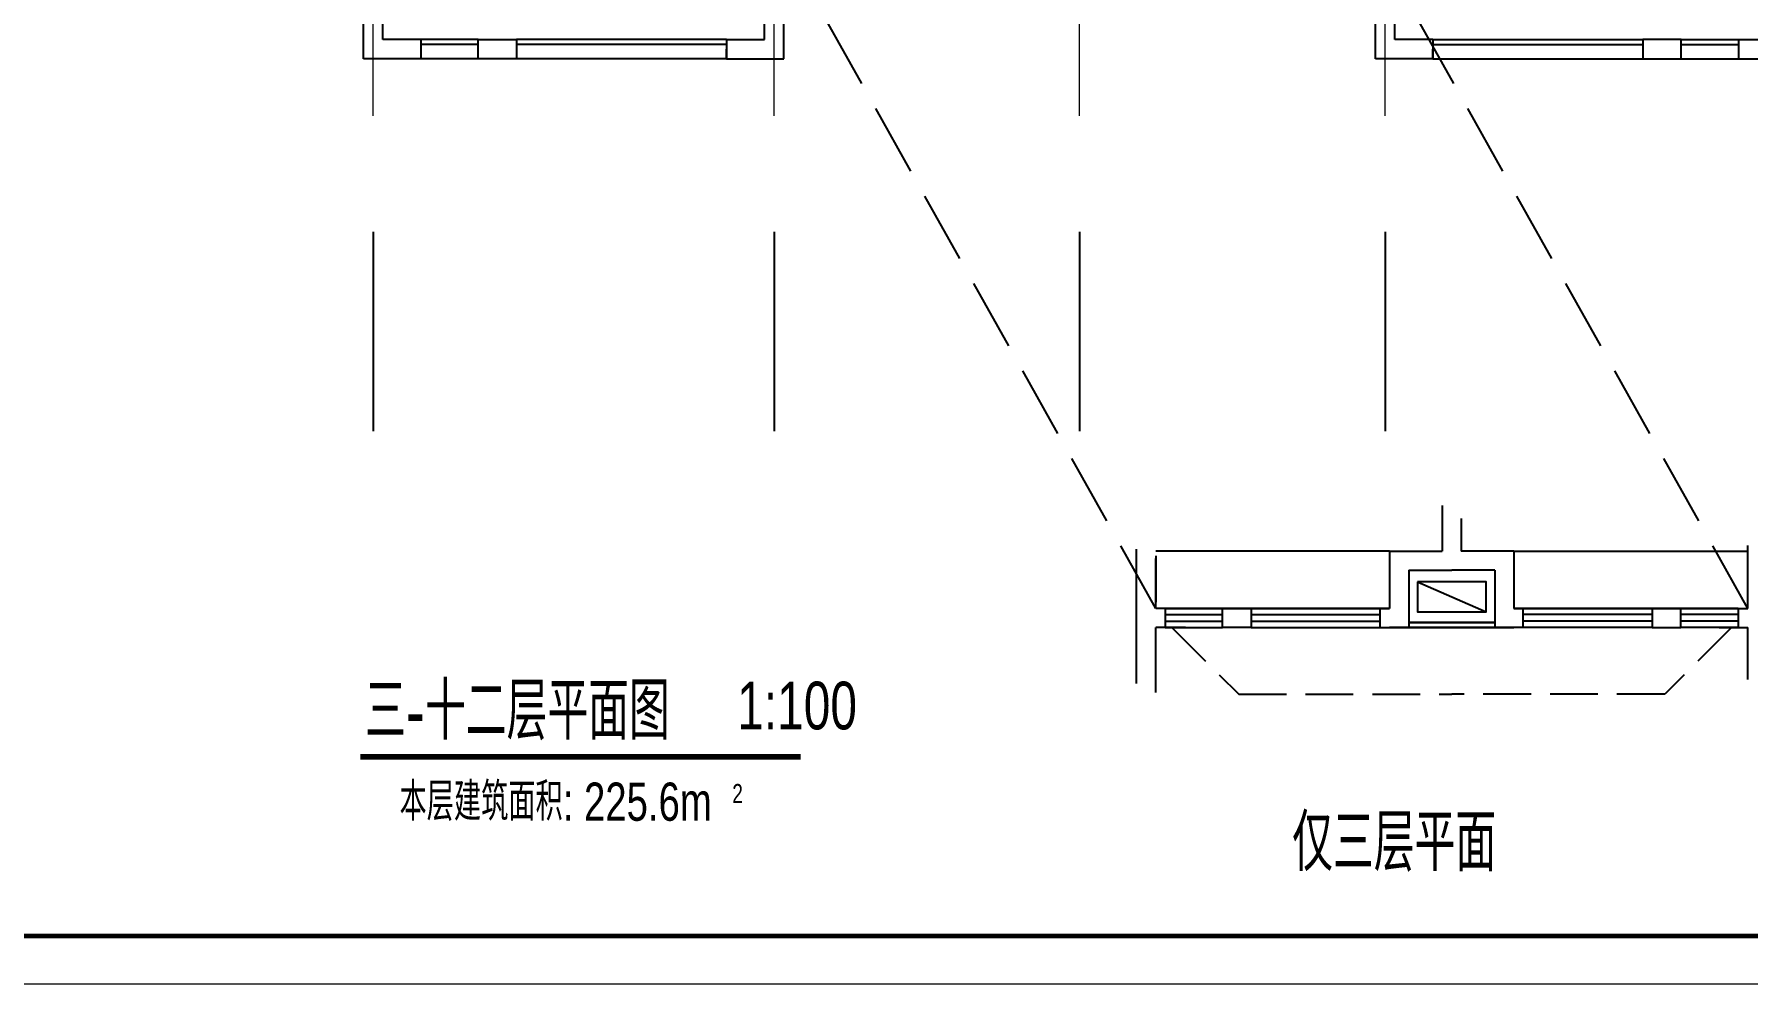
# Model space of a CAD drawing. Extents: x 1332633 to 1595679, y 264824 to 640777.
# Drawn here: x 1369182 to 1387130, y 544719 to 554664 of the extents above; entities that cross this region are included whole.
import ezdxf
from ezdxf.enums import TextEntityAlignment as Align

# ---------------------------------------------------------------- set-up
doc = ezdxf.new("R2010")
doc.units = 0
doc.header["$LTSCALE"] = 1000
doc.header["$MEASUREMENT"] = 0
doc.linetypes.add('DASH', pattern=[0.35, 0.25, -0.1])
doc.linetypes.add('DOTE', pattern=[2.42, 2, -0.2, 0.02, -0.2])
doc.layers.get('0').update_dxf_attribs({"linetype": 'CONTINUOUS'})
doc.layers.add('_公共_图框', color=4, linetype='CONTINUOUS', lineweight=5)
doc.layers.add('DOTE', color=1, linetype='DOTE', lineweight=13)
for name, color, linetype in [('A-Balcony(建筑阳台)', 32, 'CONTINUOUS'), ('A-Ground(室外构件)', 31, 'CONTINUOUS'), ('A-Hz1汉字注明（平、立面、房间名称等）', 7, 'CONTINUOUS'), ('A-Wall(建筑墙)', 255, 'CONTINUOUS'), ('A-WALL_建筑墙_', 255, 'CONTINUOUS'), ('A-WINDOW(建筑门窗)', 4, 'CONTINUOUS'), ('AXIS', 3, 'CONTINUOUS')]:
    doc.layers.add(name, color=color, linetype=linetype)
doc.styles.add('sunyat', font='3yromanc.shx', dxfattribs={"width": 0.75, "bigfont": '3yhztxt.shx'})
doc.styles.add('图框文字', font='SIMKAI.TTF')

# ---------------------------------------------------------------- blocks, each defined once
blk = doc.blocks.new('vvxv')
at = {"layer": '_公共_图框'}
blk.add_lwpolyline([(-63000, 0), (0, 0), (0, 29700), (-63000, 29700)], close=True, dxfattribs=at)
at = {"layer": '_公共_图框', "const_width": 50}
blk.add_lwpolyline([(-61750, 500), (-500, 500), (-500, 29200), (-61750, 29200)], close=True, dxfattribs=at)
at = {"layer": '_公共_图框', "style": '图框文字'}
for tag, height, p in [('建设单位', 250, (-2500, 19150)), ('合作单位', 250, (-2527, 16842)), ('项目名称', 250, (-2500, 15150)), ('项目编号', 250, (-2500, 13150)), ('建筑', 175, (-1300, 2800)), ('方案深化', 175, (-1300, 2450)), ('1:100', 175, (-1300, 2100)), ('20090705', 175, (-1300, 1750)), ('图号', 175, (-1300, 1225))]:
    blk.add_attdef(tag, text='', height=height, dxfattribs=at).set_placement(p, align=Align.MIDDLE_CENTER)
blk = doc.blocks.new('A$C79D20D74')
at = {"layer": 'A-Ground(室外构件)'}
blk.add_line((0, 720), (315, 0), dxfattribs=at)
blk.add_lwpolyline([(0, 720), (315, 720), (315, 0), (0, 0)], close=True, dxfattribs=at)

msp = doc.modelspace()

# ---------------------------------------------------------------- linework, layer by layer
at = {"linetype": 'DASH', "ltscale": 3}
for p, q in [((1380929, 548651), (1377032, 555608)), ((1387130, 548651), (1383232, 555608))]:
    msp.add_line(p, q, dxfattribs=at)
for p, q in [((1376432, 554508), (1376432, 554408)), ((1376432, 554408), (1376432, 554508)), ((1383832, 554508), (1383832, 554408)), ((1383832, 554408), (1383832, 554508))]:
    msp.add_line(p, q)
for points in [[(1373832, 554608), (1374232, 554608), (1374232, 554408), (1373832, 554408)], [(1386432, 554608), (1386032, 554608), (1386032, 554408), (1386432, 554408)]]:
    msp.add_lwpolyline(points, close=True)
at = {"layer": 'A-Balcony(建筑阳台)'}
for points in [[(1373832, 554608), (1373232, 554608)], [(1376432, 554608), (1374232, 554608)], [(1383832, 554608), (1386032, 554608)], [(1386432, 554608), (1387032, 554608)], [(1373832, 554558), (1373232, 554558)], [(1373832, 554408), (1373232, 554408)], [(1376432, 554558), (1374232, 554558)], [(1376432, 554408), (1374232, 554408)], [(1383832, 554558), (1386032, 554558)], [(1383832, 554408), (1386032, 554408)], [(1386432, 554558), (1387032, 554558)], [(1386432, 554408), (1387032, 554408)]]:
    msp.add_lwpolyline(points, dxfattribs=at)
at = {"layer": 'A-Ground(室外构件)'}
for p, q in [((1383579, 548501), (1384029, 548501)), ((1384029, 548501), (1383579, 548501)), ((1384479, 548501), (1384029, 548501)), ((1384029, 548501), (1384479, 548501)), ((1383579, 548451), (1384029, 548451)), ((1383579, 548451), (1384029, 548451)), ((1384029, 548451), (1383579, 548451)), ((1384479, 548451), (1384029, 548451)), ((1384479, 548451), (1384029, 548451)), ((1384029, 548451), (1384479, 548451))]:
    msp.add_line(p, q, dxfattribs=at)
at = {"layer": 'A-Hz1汉字注明（平、立面、房间名称等）', "const_width": 60}
msp.add_lwpolyline([(1372596, 547095), (1377209, 547095)], dxfattribs=at)
at = {"layer": 'A-Wall(建筑墙)'}
for p, q in [((1372832, 554608), (1372832, 556008)), ((1376832, 554608), (1376832, 556008)), ((1383432, 554608), (1383432, 556008)), ((1377032, 554408), (1377032, 555408)), ((1383232, 554408), (1383232, 555408)), ((1373232, 554608), (1372832, 554608)), ((1373232, 554608), (1373232, 554408)), ((1376432, 554608), (1376432, 554408)), ((1383832, 554608), (1383832, 554408)), ((1387032, 554608), (1387432, 554608)), ((1387032, 554608), (1387032, 554408)), ((1373232, 554408), (1372632, 554408)), ((1387032, 554408), (1387632, 554408)), ((1380729, 547864), (1380729, 549269)), ((1380929, 549201), (1380929, 548714)), ((1383379, 549251), (1383379, 549051)), ((1383379, 549251), (1383929, 549251)), ((1383379, 549251), (1383379, 548651)), ((1384679, 549251), (1384129, 549251)), ((1384679, 549251), (1384679, 549051)), ((1384679, 549251), (1384679, 548651)), ((1387129, 548651), (1387129, 549309)), ((1387129, 548651), (1387129, 549309)), ((1380929, 548651), (1380929, 549174)), ((1380929, 548651), (1380929, 549174)), ((1383579, 549051), (1383579, 548451)), ((1383579, 549051), (1384029, 549051)), ((1384479, 549051), (1384029, 549051)), ((1384479, 549051), (1384479, 548451)), ((1380929, 547769), (1380929, 548451)), ((1383279, 548451), (1383579, 548451)), ((1383579, 548451), (1383379, 548451)), ((1384479, 548451), (1384679, 548451)), ((1384779, 548451), (1384479, 548451)), ((1387129, 547904), (1387129, 548451))]:
    msp.add_line(p, q, dxfattribs=at)
at = {"layer": 'A-Wall(建筑墙)', "linetype": 'DASH', "ltscale": 2}
for p, q in [((1381098, 548451), (1381798, 547751)), ((1386960, 548451), (1386260, 547751)), ((1381798, 547751), (1384029, 547751)), ((1386260, 547751), (1384029, 547751))]:
    msp.add_line(p, q, dxfattribs=at)
at = {"layer": 'A-WALL_建筑墙_'}
for p, q in [((1372632, 554408), (1372632, 555408)), ((1376432, 554608), (1376832, 554608)), ((1383832, 554608), (1383432, 554608)), ((1376432, 554408), (1377032, 554408)), ((1383832, 554408), (1383232, 554408)), ((1383929, 549729), (1383929, 549251)), ((1383929, 549729), (1383929, 549251)), ((1384129, 549591), (1384129, 549251)), ((1381322, 548651), (1380929, 548651)), ((1381322, 548651), (1380929, 548651)), ((1381029, 548651), (1380929, 548651)), ((1381029, 548651), (1381029, 548451)), ((1381629, 548451), (1381629, 548651)), ((1383279, 548451), (1383279, 548651)), ((1383279, 548651), (1383379, 548651)), ((1384779, 548651), (1384679, 548651)), ((1384779, 548451), (1384779, 548651)), ((1386429, 548451), (1386429, 548651)), ((1386736, 548651), (1387129, 548651)), ((1387029, 548651), (1387129, 548651)), ((1387029, 548651), (1387029, 548451)), ((1381240, 548451), (1380929, 548451)), ((1381229, 548451), (1380929, 548451)), ((1381029, 548451), (1380929, 548451)), ((1386830, 548451), (1387129, 548451)), ((1387029, 548451), (1387129, 548451))]:
    msp.add_line(p, q, dxfattribs=at)
for points in [[(1381629, 548651), (1381929, 548651), (1381929, 548451), (1381629, 548451)], [(1386429, 548651), (1386129, 548651), (1386129, 548451), (1386429, 548451)]]:
    msp.add_lwpolyline(points, close=True, dxfattribs=at)
at = {"layer": 'A-WINDOW(建筑门窗)'}
for p, q in [((1383379, 549251), (1380929, 549251)), ((1384679, 549251), (1387129, 549251)), ((1381029, 548651), (1381629, 548651)), ((1381629, 548651), (1381029, 548651)), ((1383379, 548651), (1381322, 548651)), ((1383279, 548651), (1381929, 548651)), ((1381929, 548651), (1383279, 548651)), ((1383279, 548651), (1381929, 548651)), ((1384679, 548651), (1386736, 548651)), ((1384779, 548651), (1386129, 548651)), ((1386129, 548651), (1384779, 548651)), ((1384779, 548651), (1386129, 548651)), ((1387029, 548651), (1386429, 548651)), ((1386429, 548651), (1387029, 548651)), ((1381029, 548585), (1381629, 548585)), ((1381029, 548518), (1381629, 548518)), ((1381929, 548585), (1383279, 548585)), ((1381929, 548518), (1383279, 548518)), ((1386129, 548585), (1384779, 548585)), ((1386129, 548518), (1384779, 548518)), ((1387029, 548585), (1386429, 548585)), ((1387029, 548518), (1386429, 548518)), ((1381029, 548451), (1381629, 548451)), ((1381929, 548451), (1383279, 548451)), ((1386129, 548451), (1384779, 548451)), ((1387029, 548451), (1386429, 548451))]:
    msp.add_line(p, q, dxfattribs=at)
at = {"layer": 'AXIS'}
for p, q in [((1372732, 552596), (1372732, 550507)), ((1376932, 552596), (1376932, 550507)), ((1380132, 552596), (1380132, 550507)), ((1383332, 552596), (1383332, 550507))]:
    msp.add_line(p, q, dxfattribs=at)
at = {"layer": 'DOTE'}
for p, q in [((1372732, 553808), (1372732, 570841)), ((1376932, 553808), (1376932, 570841)), ((1383332, 553808), (1383332, 570841)), ((1380132, 553808), (1380132, 560608))]:
    msp.add_line(p, q, dxfattribs=at)

# ---------------------------------------------------------------- block references
msp.add_blockref('vvxv', (1401833, 544719))
at = {"layer": 'A-Ground(室外构件)', "xscale": -1, "rotation": 90}
msp.add_blockref('A$C79D20D74', (1384389, 548929), dxfattribs=at)

# ---------------------------------------------------------------- texts
at = {"layer": 'A-Hz1汉字注明（平、立面、房间名称等）', "style": 'sunyat', "width": 0.75}
for s, height, p in [('三-十二层平面图', 600, (1372647, 547275)), ('1:100', 500, (1376545, 547383, 0)), ('仅三层平面', 600, (1382358, 545898))]:
    msp.add_text(s, height=height, dxfattribs=at).set_placement(p)
for s, height, p in [('本层建筑面积: 225.6m', 400, (1374643, 546426, 0)), ('2', 200, (1376549, 546611, 0))]:
    msp.add_text(s, height=height, dxfattribs=at).set_placement(p, align=Align.CENTER)

doc.saveas('drawing.dxf')
